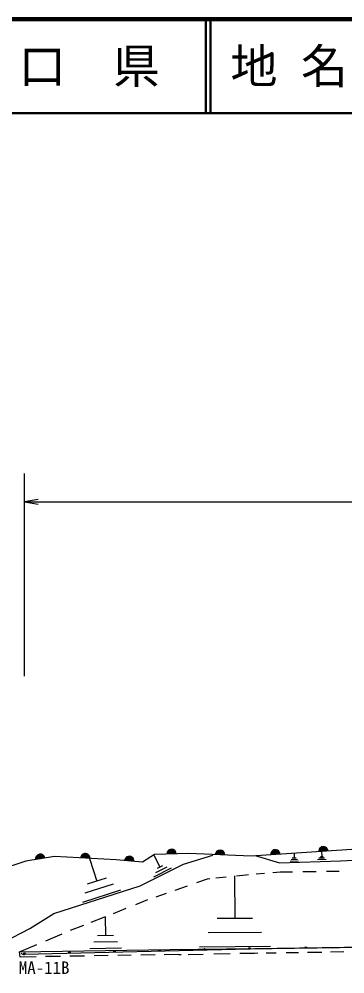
# Model space of a CAD drawing. Units: millimetres, scale not verified. Extents: x 40000 to 680000, y 20000 to 380000.
# Drawn here: x 347899 to 382552, y 278542 to 380000 of the extents above; entities that cross this region are included whole.
import ezdxf
from ezdxf.enums import TextEntityAlignment as Align

# ---------------------------------------------------------------- set-up
doc = ezdxf.new("R2010")
doc.units = ezdxf.units.MM
doc.header["$LTSCALE"] = 1000
for name, color, linetype, lineweight in [('M-BGD', 7, 'Continuous', 25), ('M-BMK-SRVR', 3, 'Continuous', 25), ('M-STR-STR3', 7, 'Continuous', 25), ('M-TTL', 2, 'Continuous', 140), ('M-TTL-LINE', 7, 'Continuous', 50)]:
    doc.layers.add(name, color=color, linetype=linetype, lineweight=lineweight)
doc.layers.add('M-TTL-TXT', color=7, linetype='Continuous')
doc.styles.add('ＭＳ ゴシック', font='')
doc.styles.get('ＭＳ ゴシック').set_extended_font_data('MS Gothic')

# ---------------------------------------------------------------- blocks, each defined once
blk = doc.blocks.new('open_arrow')
at = {"color": 0, "linetype": 'Continuous', "lineweight": -2}
blk.add_lwpolyline([(7.5, 1.25), (0, 0), (7.5, -1.25)], dxfattribs=at)

msp = doc.modelspace()

# ---------------------------------------------------------------- linework, layer by layer
at = {"layer": 'M-BGD'}
for p, q in [((398169, 292723), (372588, 291070)), ((362304, 291233), (361027, 290428)), ((365936, 291337), (362304, 291233)), ((372588, 291070), (365936, 291337)), ((377152, 291363), (377172, 290843)), ((380064, 291608), (380084, 290968)), ((348610, 290528), (344511, 289180)), ((351681, 291017), (348610, 290528)), ((358215, 290650), (351681, 291017)), ((355372, 290813), (356152, 288403)), ((361027, 290428), (358215, 290650)), ((360790, 287903), (365384, 290191)), ((362214, 291178), (362864, 289868)), ((365384, 290191), (368522, 291162)), ((373002, 291123), (375594, 290343)), ((375594, 290343), (382071, 290554)), ((377612, 290513), (376742, 290483)), ((377502, 290683), (376852, 290663)), ((377382, 290853), (376952, 290833)), ((380554, 290708), (379634, 290678)), ((380394, 290838), (379794, 290828)), ((380224, 290968), (379944, 290968)), ((382071, 290554), (388254, 290876)), ((364084, 289768), (362204, 288838)), ((363614, 289888), (362394, 289288)), ((363144, 290008), (362584, 289728)), ((373128, 289172), (373990, 289242)), ((374876, 289314), (375663, 289379)), ((375663, 289379), (376974, 289397)), ((378063, 289412), (379482, 289432)), ((380588, 289448), (381935, 289466)), ((357152, 288723), (355142, 288073)), ((366820, 288259), (367926, 288646)), ((367926, 288646), (368187, 288674)), ((368817, 288741), (369940, 288860)), ((370792, 288953), (370832, 284433)), ((371012, 288974), (372026, 289082)), ((372026, 289082), (372307, 289104)), ((351598, 284962), (360790, 287903)), ((358672, 287433), (354652, 286143)), ((357912, 288083), (354902, 287113)), ((364501, 287449), (365815, 287908)), ((360299, 285919), (361598, 286434)), ((362468, 286738), (363566, 287122)), ((357927, 284978), (359299, 285522)), ((349039, 283364), (351598, 284962)), ((355583, 284047), (357027, 284620)), ((357052, 284633), (357092, 282603)), ((372712, 284443), (368952, 284413)), ((346297, 281966), (349039, 283364)), ((353378, 283172), (354777, 283727)), ((350728, 282072), (352479, 282815)), ((357932, 282613), (356242, 282583)), ((373672, 282943), (368022, 282903)), ((347935, 280887), (349803, 281680)), ((347935, 280887), (363937, 281150)), ((372395, 281154), (348483, 280596)), ((358802, 281263), (355412, 281213)), ((358372, 281943), (355832, 281903)), ((363937, 281150), (372958, 281231)), ((374632, 281443), (367092, 281383)), ((384400, 281346), (372395, 281154)), ((372958, 281231), (384911, 281431)), ((348019, 280336), (347935, 280887)), ((349721, 280363), (348019, 280336)), ((352316, 280404), (350723, 280379)), ((354839, 280443), (353302, 280419)), ((357389, 280483), (355869, 280459)), ((359831, 280521), (358404, 280499)), ((362379, 280561), (360863, 280538)), ((364874, 280601), (363338, 280576)), ((364874, 280601), (365153, 280606)), ((365865, 280620), (367463, 280651)), ((368620, 280674), (370336, 280707)), ((371385, 280728), (372947, 280759)), ((372947, 280759), (373308, 280764)), ((374175, 280777), (375245, 280794)), ((376307, 280810), (377620, 280830)), ((378573, 280845), (380095, 280869)), ((381004, 280883), (382440, 280905))]:
    msp.add_line(p, q, dxfattribs=at)
for centre, radius, start, end in [((350146, 290772), 500, 9.04681, 189.04681), ((350146, 290772), 500, 9.04681, 189.04681), ((350146, 290772), 450, 9.04681, 189.04681), ((354948, 290833), 500, 356.78508, 176.78508), ((354948, 290833), 500, 356.78508, 176.78508), ((354948, 290833), 450, 356.78508, 176.78508), ((354948, 290833), 400, 356.78508, 176.78508), ((364120, 291285), 500, 1.65118, 181.65118), ((364120, 291285), 500, 1.65118, 181.65118), ((364120, 291285), 450, 1.65118, 181.65118), ((364120, 291285), 400, 1.65118, 181.65118), ((364120, 291285), 350, 1.65118, 181.65118), ((364120, 291285), 300, 1.65118, 181.65118), ((364120, 291285), 250, 1.65118, 181.65118), ((364120, 291285), 200, 1.65118, 181.65118), ((364120, 291285), 150, 1.65118, 181.65118), ((364120, 291285), 100, 1.65118, 181.65118), ((364120, 291285), 50, 1.65118, 181.65118), ((369262, 291204), 500, 357.69565, 177.69565), ((369262, 291204), 500, 357.69565, 177.69565), ((369262, 291204), 450, 357.69565, 177.69565), ((369262, 291204), 400, 357.69565, 177.69565), ((369262, 291204), 350, 357.69565, 177.69565), ((369262, 291204), 300, 357.69565, 177.69565), ((369262, 291204), 250, 357.69565, 177.69565), ((369262, 291204), 200, 357.69565, 177.69565), ((369262, 291204), 150, 357.69565, 177.69565), ((369262, 291204), 100, 357.69565, 177.69565), ((369262, 291204), 50, 357.69565, 177.69565), ((375146, 291235), 500, 3.69779, 183.69779), ((375146, 291235), 500, 3.69779, 183.69779), ((375146, 291235), 450, 3.69779, 183.69779), ((375146, 291235), 400, 3.69779, 183.69779), ((375146, 291235), 350, 3.69779, 183.69779), ((375146, 291235), 300, 3.69779, 183.69779), ((375146, 291235), 250, 3.69779, 183.69779), ((375146, 291235), 200, 3.69779, 183.69779), ((375146, 291235), 150, 3.69779, 183.69779), ((375146, 291235), 100, 3.69779, 183.69779), ((375146, 291235), 50, 3.69779, 183.69779), ((380262, 291566), 500, 3.69779, 183.69779), ((380262, 291566), 500, 3.69779, 183.69779), ((380262, 291566), 450, 3.69779, 183.69779), ((380262, 291566), 400, 3.69779, 183.69779), ((380262, 291566), 350, 3.69779, 183.69779), ((380262, 291566), 300, 3.69779, 183.69779), ((380262, 291566), 250, 3.69779, 183.69779), ((380262, 291566), 200, 3.69779, 183.69779), ((380262, 291566), 150, 3.69779, 183.69779), ((380262, 291566), 100, 3.69779, 183.69779), ((380262, 291566), 50, 3.69779, 183.69779), ((350146, 290772), 400, 9.04681, 189.04681), ((350146, 290772), 350, 9.04681, 189.04681), ((350146, 290772), 300, 9.04681, 189.04681), ((350146, 290772), 250, 9.04681, 189.04681), ((350146, 290772), 200, 9.04681, 189.04681), ((350146, 290772), 150, 9.04681, 189.04681), ((350146, 290772), 100, 9.04681, 189.04681), ((350146, 290772), 50, 9.04681, 189.04681), ((354948, 290833), 350, 356.78508, 176.78508), ((354948, 290833), 300, 356.78508, 176.78508), ((354948, 290833), 250, 356.78508, 176.78508), ((354948, 290833), 200, 356.78508, 176.78508), ((354948, 290833), 150, 356.78508, 176.78508), ((354948, 290833), 100, 356.78508, 176.78508), ((354948, 290833), 50, 356.78508, 176.78508), ((359621, 290539), 500, 355.49834, 175.49834), ((359621, 290539), 500, 355.49834, 175.49834), ((359621, 290539), 450, 355.49834, 175.49834), ((359621, 290539), 400, 355.49834, 175.49834), ((359621, 290539), 350, 355.49834, 175.49834), ((359621, 290539), 300, 355.49834, 175.49834), ((359621, 290539), 250, 355.49834, 175.49834), ((359621, 290539), 200, 355.49834, 175.49834), ((359621, 290539), 150, 355.49834, 175.49834), ((359621, 290539), 100, 355.49834, 175.49834), ((359621, 290539), 50, 355.49834, 175.49834), ((362830, 280931), 150, 1.33802, 181.33802), ((367612, 281043), 150, 1.33802, 181.33802), ((367612, 281043), 100, 1.33802, 181.33802), ((367612, 281043), 50, 1.33802, 181.33802), ((372395, 281154), 150, 0.91562, 181.33802), ((372395, 281154), 100, 0.91562, 181.33802), ((372395, 281154), 50, 0.91562, 181.33802), ((378397, 281250), 150, 0.91562, 180.91562), ((378397, 281250), 100, 0.91562, 180.91562), ((378397, 281250), 50, 0.91562, 180.91562), ((348472, 281096), 500, 226.33802, 271.33802), ((348483, 280596), 150, 1.33802, 181.33802), ((348483, 280596), 100, 1.33802, 181.33802), ((348483, 280596), 50, 1.33802, 181.33802), ((353265, 280708), 150, 1.33802, 181.33802), ((353265, 280708), 100, 1.33802, 181.33802), ((353265, 280708), 50, 1.33802, 181.33802), ((358048, 280819), 150, 1.33802, 181.33802), ((358048, 280819), 100, 1.33802, 181.33802), ((358048, 280819), 50, 1.33802, 181.33802), ((362830, 280931), 100, 1.33802, 181.33802), ((362830, 280931), 50, 1.33802, 181.33802)]:
    msp.add_arc(centre, radius, start, end, dxfattribs=at)
at = {"layer": 'M-STR-STR3'}
for p, q in [((348483, 310188), (348483, 331711)), ((348483, 328713), (433787, 328713))]:
    msp.add_line(p, q, dxfattribs=at)
at = {"layer": 'M-TTL'}
msp.add_line((680000, 380000), (40000, 380000), dxfattribs=at)
at = {"layer": 'M-TTL-LINE'}
for p, q in [((367750, 380000), (367750, 370000)), ((368250, 380000), (368250, 370000)), ((40000, 370000), (680000, 370000))]:
    msp.add_line(p, q, dxfattribs=at)

# ---------------------------------------------------------------- block references
at = {"layer": 'M-STR-STR3', "xscale": 193, "yscale": 193}
msp.add_blockref('open_arrow', (348483, 328713), dxfattribs=at)

# ---------------------------------------------------------------- texts
at = {"layer": 'M-BMK-SRVR', "style": 'ＭＳ ゴシック'}
msp.add_text('MA-11B', height=1320, dxfattribs=at).set_placement((347870, 278146), align=Align.BOTTOM_LEFT)
at = {"layer": 'M-TTL-TXT', "style": 'ＭＳ ゴシック'}
msp.add_text('山\u3000口\u3000県', height=3666, dxfattribs=at).set_placement((350375, 375000), align=Align.MIDDLE_CENTER)
msp.add_text('地 名', height=3666, dxfattribs=at).set_placement((370380, 375000), align=Align.MIDDLE_LEFT)

doc.saveas('drawing.dxf')
